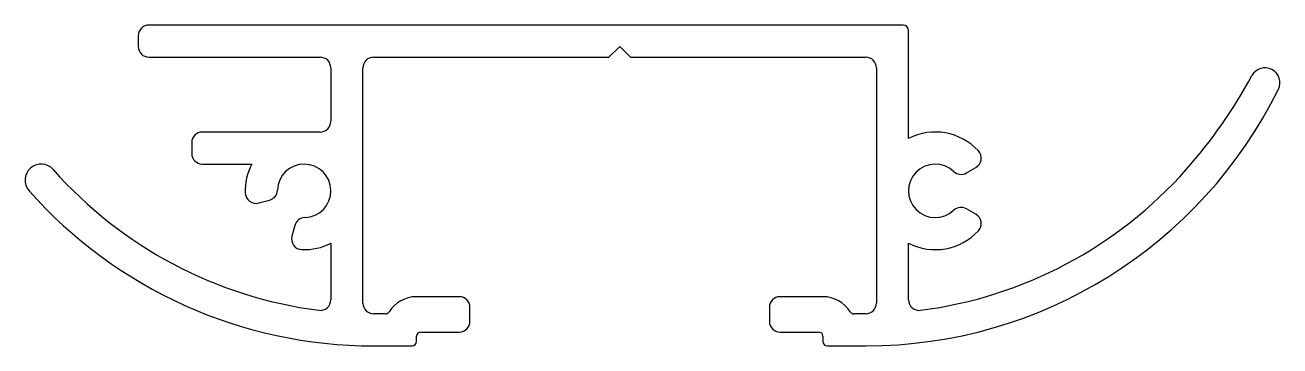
# Model space of a CAD drawing. Extents: x 2758.4 to 2817, y 982.9 to 997.9.
import ezdxf

# ---------------------------------------------------------------- set-up
doc = ezdxf.new("R2010")
doc.units = 0
doc.layers.get('0').update_dxf_attribs({"linetype": 'CONTINUOUS'})

msp = doc.modelspace()

# ---------------------------------------------------------------- linework, layer by layer
for p, q in [((2799.394, 997.86), (2764.144, 997.86)), ((2763.644, 997.36), (2763.644, 996.86)), ((2799.644, 992.559), (2799.644, 997.61)), ((2785.644, 996.36), (2786.144, 996.86)), ((2786.144, 996.86), (2786.644, 996.36)), ((2764.144, 996.36), (2772.144, 996.36)), ((2772.644, 995.86), (2772.644, 993.36)), ((2774.144, 984.86), (2774.144, 995.86)), ((2774.644, 996.36), (2785.644, 996.36)), ((2786.644, 996.36), (2797.644, 996.36)), ((2798.144, 995.86), (2798.144, 984.86)), ((2766.144, 992.36), (2766.144, 991.86)), ((2772.144, 992.86), (2766.644, 992.86)), ((2766.644, 991.36), (2768.945, 991.36)), ((2802.347, 990.948), (2802.794, 991.207)), ((2769.275, 989.542), (2769.774, 989.676)), ((2802.794, 989.013), (2802.347, 989.271)), ((2770.96, 988.49), (2770.826, 987.991)), ((2772.644, 987.66), (2772.644, 985.021)), ((2799.644, 985.021), (2799.644, 987.66)), ((2778.644, 985.16), (2776.644, 985.16)), ((2795.644, 985.16), (2793.644, 985.16)), ((2775.202, 984.36), (2774.644, 984.36)), ((2779.144, 984.01), (2779.144, 984.66)), ((2793.144, 984.66), (2793.144, 984.01)), ((2797.644, 984.36), (2797.086, 984.36)), ((2776.644, 983.06), (2776.644, 983.31)), ((2776.844, 983.51), (2778.644, 983.51)), ((2793.644, 983.51), (2795.444, 983.51)), ((2795.644, 983.31), (2795.644, 983.06)), ((2774.644, 982.86), (2776.444, 982.86)), ((2795.844, 982.86), (2797.644, 982.86))]:
    msp.add_line(p, q)
for centre, radius, start, end in [((2764.144, 997.36), 0.5, 90, 180), ((2799.394, 997.61), 0.25, 0, 90), ((2764.144, 996.86), 0.5, 180, 270), ((2772.144, 995.86), 0.5, 0, 90), ((2774.644, 995.86), 0.5, 90, 180), ((2797.644, 995.86), 0.5, 0, 90), ((2816.308, 995.166), 0.694, 333.77434, 151.47808), ((2794.865, 1006.819), 23.711, 318.49766, 331.47808), ((2797.644, 1004.36), 21.5, 270, 333.77434), ((2772.144, 993.36), 0.5, 270, 0), ((2766.644, 992.36), 0.5, 90, 180), ((2800.894, 990.11), 2.75, 42.83959, 117.03569), ((2766.644, 991.86), 0.5, 180, 270), ((2802.544, 991.64), 0.5, 300, 42.83959), ((2759.104, 990.61), 0.75, 41.50234, 221.50234), ((2771.394, 990.11), 2.75, 152.96431, 182.16041), ((2771.394, 990.11), 1.25, 271.60155, 178.39845), ((2800.894, 990.11), 1.25, 46.60155, 313.39845), ((2774.644, 1004.36), 20, 221.50234, 262.63411), ((2797.644, 1004.36), 20, 277.36589, 318.49766), ((2802.097, 991.381), 0.5, 226.60155, 300), ((2774.644, 1004.36), 21.5, 221.50234, 270), ((2769.146, 990.025), 0.5, 182.16041, 285), ((2769.645, 990.159), 0.5, 285, 358.39845), ((2771.443, 988.36), 0.5, 91.60155, 165), ((2802.097, 988.838), 0.5, 60, 133.39845), ((2802.544, 988.58), 0.5, 317.16041, 60), ((2800.894, 990.11), 2.75, 242.96431, 317.16041), ((2771.309, 987.861), 0.5, 165, 267.83959), ((2771.394, 990.11), 2.75, 267.83959, 297.03569), ((2772.144, 985.021), 0.5, 262.63411, 0), ((2774.644, 984.86), 0.5, 180, 270), ((2776.644, 983.66), 1.5, 90, 148.03428), ((2778.644, 984.66), 0.5, 0, 90), ((2793.644, 984.66), 0.5, 90, 180), ((2795.644, 983.66), 1.5, 31.96572, 90), ((2797.644, 984.86), 0.5, 270, 0), ((2800.144, 985.021), 0.5, 180, 277.36589), ((2775.202, 984.56), 0.2, 270, 328.03428), ((2797.086, 984.56), 0.2, 211.96572, 270), ((2778.644, 984.01), 0.5, 270, 0), ((2793.644, 984.01), 0.5, 180, 270), ((2776.444, 983.06), 0.2, 270, 0), ((2776.844, 983.31), 0.2, 90, 180), ((2795.444, 983.31), 0.2, 0, 90), ((2795.844, 983.06), 0.2, 180, 270)]:
    msp.add_arc(centre, radius, start, end)

doc.saveas('drawing.dxf')
